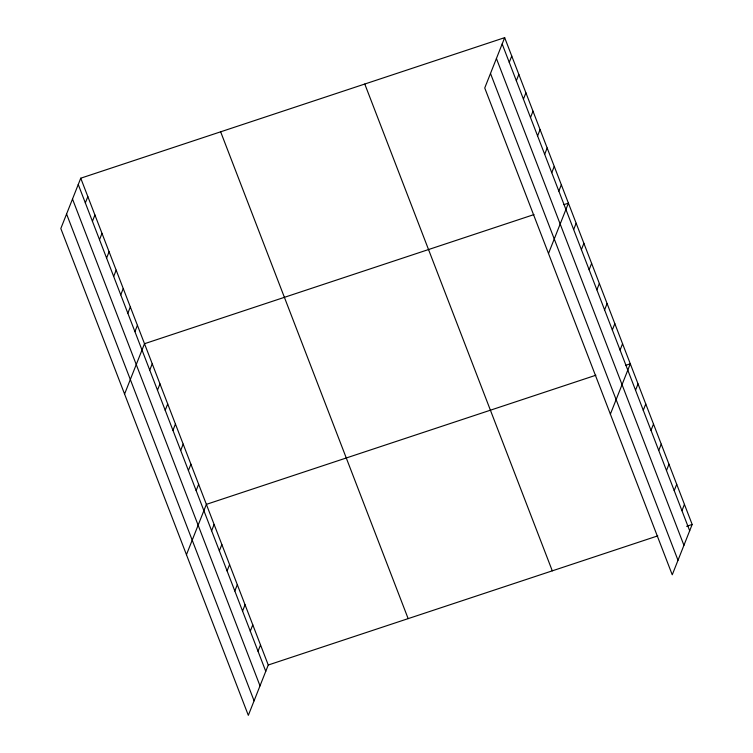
<?xml version="1.0" encoding="UTF-8"?>
<svg xmlns="http://www.w3.org/2000/svg" width="753" height="753" viewBox="0 0 753 753"><rect width="100%" height="100%" fill="white"/><g stroke="black" fill="none" stroke-linecap="round" stroke-linejoin="round"><path stroke-width="1.13" d="M80.75 178.197L60.824 228.536L248.33 715.35L268.256 665.012L80.75 178.197L504.67 37.65L692.176 524.465L672.25 574.803L484.744 87.988L504.67 37.65M85.334 202.905L87.837 196.589M92.421 221.288L94.916 214.982M99.5 239.68L102.003 233.374M106.587 258.072L109.081 251.766M113.665 276.464L116.169 270.148M120.753 294.856L123.257 288.54M127.841 313.248L130.335 306.932M134.919 331.64L137.423 325.324M124.574 394.054L144.501 343.716L534.009 214.577M149.743 370.109L152.238 363.793M157.471 390.186L159.975 383.879M165.208 410.272L167.712 403.956M172.945 430.349L175.44 424.043M180.682 450.435L183.177 444.119M188.41 470.512L190.914 464.206M196.147 490.598L198.651 484.283M186.452 554.697L206.378 504.359L595.887 375.229M211.621 530.761L214.116 524.446M219.349 550.838L221.853 544.523M227.086 570.915L229.59 564.609M234.823 591.001L237.317 584.686M242.56 611.078L245.054 604.772M250.288 631.165L252.792 624.849M258.025 651.241L260.529 644.935M509.254 62.348L511.758 56.042M516.342 80.74L518.836 74.434M523.42 99.132L525.923 92.826M530.507 117.524L533.002 111.209M537.586 135.917L540.089 129.601M544.673 154.309L547.167 147.993M551.761 172.701L554.255 166.385M558.839 191.093L561.343 184.777M548.495 253.507L568.421 203.169L563.978 204.637M573.654 229.561L576.158 223.246M581.391 249.638L583.895 243.332M589.128 269.725L591.623 263.409M596.865 289.801L599.36 283.495M604.593 309.888L607.097 303.572M612.33 329.965L614.834 323.649M620.067 350.041L622.571 343.735M610.372 414.15L630.299 363.812L625.856 365.29M635.541 390.205L638.036 383.898M643.269 410.291L645.773 403.975M651.006 430.368L653.51 424.061M658.743 450.454L661.238 444.138M666.48 470.531L668.975 464.224M674.208 490.617L676.712 484.301M681.945 510.694L684.449 504.378M268.256 665.012L657.764 535.872M686.632 526.3L692.176 524.465M502.166 43.966L689.682 530.771M496.415 58.489L683.931 545.304M490.495 73.455L678.001 560.27M364.772 84.035L552.288 570.84M220.648 131.822L408.154 618.627M78.256 184.513L265.762 671.328M72.495 199.037L260.011 685.851M66.575 214.012L254.081 700.817"/></g></svg>
